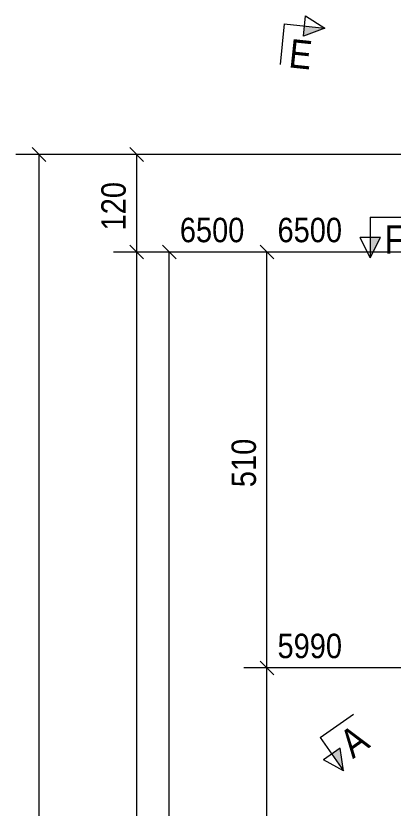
# Model space of a CAD drawing. Header units: millimetres. Extents: x 2 to 825, y 1 to 579.
# Drawn here: x 200.4 to 246.7, y 421.9 to 519.1 of the extents above; entities that cross this region are included whole.
import ezdxf

# ---------------------------------------------------------------- set-up
doc = ezdxf.new("R2010")
doc.units = ezdxf.units.MM
doc.linetypes.add('XKITLINE00', pattern=[0])
doc.layers.add('Dimensions', color=7, linetype='Continuous', lineweight=0)
doc.layers.add('Section', color=6, linetype='Continuous', lineweight=0)
doc.styles.add('ARIAL', font='ARIAL.TTF')

# ---------------------------------------------------------------- blocks, each defined once
blk = doc.blocks.new('*A108')
at = {"layer": 'Dimensions', "color": 7, "linetype": 'XKITLINE00', "lineweight": 0}
for p, q in [((202.363, 502.931), (204.06, 501.234)), ((338.817, 502.083), (200.361, 502.083)), ((203.211, 122.972), (203.211, 502.083))]:
    blk.add_line(p, q, dxfattribs=at)
at = {"layer": 'Dimensions', "color": 3}
blk.add_point((203.211, 502.083), dxfattribs=at)
blk = doc.blocks.new('*A131')
at = {"layer": 'Section'}
for points in [[(349.281, 505.516), (350.714, 503.468), (348.257, 504.8)], [(240.211, 429.217), (240.62, 426.452), (239.187, 428.501)]]:
    blk.add_hatch(color=3, dxfattribs=at).paths.add_polyline_path(points, flags=17)
at = {"layer": 'Section', "color": 1, "linetype": 'XKITLINE00', "lineweight": 0}
for p, q in [((347.848, 507.565), (343.751, 504.699)), ((347.848, 507.565), (350.714, 503.468)), ((237.754, 430.549), (241.851, 433.415)), ((237.754, 430.549), (240.62, 426.452))]:
    blk.add_line(p, q, dxfattribs=at)
at = {"layer": 'Section', "color": 3, "linetype": 'XKITLINE00', "lineweight": 0}
for p, q in [((348.257, 504.8), (350.305, 506.233)), ((350.305, 506.233), (350.714, 503.468)), ((350.714, 503.468), (348.257, 504.8)), ((240.211, 429.217), (238.162, 427.784)), ((240.62, 426.452), (240.211, 429.217)), ((240.62, 426.452), (238.162, 427.784))]:
    blk.add_line(p, q, dxfattribs=at)
at = {"layer": 'Section', "color": 7, "style": 'ARIAL', "width": 0.85}
for p in [(346.442, 501.089), (241.767, 427.865)]:
    blk.add_text('A', height=3.5, rotation=34.97334, dxfattribs=at).set_placement(p)
blk = doc.blocks.new('*A132')
at = {"layer": 'Section'}
blk.add_hatch(color=3, dxfattribs=at).paths.add_polyline_path([(235.83, 517.853), (238.316, 517.59), (235.699, 516.609)], flags=17)
at = {"layer": 'Section', "color": 3, "linetype": 'XKITLINE00', "lineweight": 0}
for p, q in [((235.699, 516.609), (235.961, 519.096)), ((235.961, 519.096), (238.316, 517.59)), ((238.316, 517.59), (235.699, 516.609))]:
    blk.add_line(p, q, dxfattribs=at)
at = {"layer": 'Section', "color": 1, "linetype": 'XKITLINE00', "lineweight": 0}
for q in [(232.819, 513.142), (238.316, 517.59)]:
    blk.add_line((233.343, 518.115), q, dxfattribs=at)
at = {"layer": 'Section', "color": 7, "style": 'ARIAL', "width": 0.85}
blk.add_text('E', height=3.5, rotation=-6.02179, dxfattribs=at).set_placement((233.787, 512.789))
blk = doc.blocks.new('*A134')
at = {"layer": 'Dimensions', "color": 7, "linetype": 'XKITLINE00', "lineweight": 0}
for p, q in [((280.711, 490.114), (212.361, 490.114)), ((214.363, 490.963), (216.06, 489.266)), ((215.211, 124.972), (215.211, 490.114))]:
    blk.add_line(p, q, dxfattribs=at)
at = {"layer": 'Dimensions', "color": 3}
blk.add_point((215.211, 490.114), dxfattribs=at)
blk = doc.blocks.new('*A135')
at = {"layer": 'Dimensions', "color": 7, "linetype": 'XKITLINE00', "lineweight": 0}
for p, q in [((214.363, 502.931), (216.06, 501.234)), ((338.817, 502.083), (212.361, 502.083)), ((215.211, 490.114), (215.211, 502.083)), ((280.711, 490.114), (212.361, 490.114)), ((214.363, 490.963), (216.06, 489.266))]:
    blk.add_line(p, q, dxfattribs=at)
at = {"layer": 'Dimensions', "color": 3}
for p in [(215.211, 502.083), (215.211, 490.114)]:
    blk.add_point(p, dxfattribs=at)
at = {"layer": 'Dimensions', "color": 3, "style": 'ARIAL', "width": 0.85}
blk.add_text('120', height=3, rotation=90.00021, dxfattribs=at).set_placement((213.861, 492.761))
blk = doc.blocks.new('*A137')
at = {"layer": 'Dimensions', "color": 7, "linetype": 'XKITLINE00', "lineweight": 0}
for p, q in [((280.711, 490.114), (216.361, 490.114)), ((218.363, 490.963), (220.06, 489.266)), ((219.211, 255.872), (219.211, 490.114))]:
    blk.add_line(p, q, dxfattribs=at)
at = {"layer": 'Dimensions', "color": 3}
blk.add_point((219.211, 490.114), dxfattribs=at)
at = {"layer": 'Dimensions', "color": 3, "style": 'ARIAL', "width": 0.85}
blk.add_text('6500', height=3, dxfattribs=at).set_placement((220.511, 491.314))
blk = doc.blocks.new('*A139')
at = {"layer": 'Dimensions', "color": 7, "linetype": 'XKITLINE00', "lineweight": 0}
for p, q in [((230.363, 439.92), (232.06, 438.223)), ((298.211, 439.072), (228.361, 439.072)), ((231.211, 142.972), (231.211, 439.072))]:
    blk.add_line(p, q, dxfattribs=at)
at = {"layer": 'Dimensions', "color": 3}
blk.add_point((231.211, 439.072), dxfattribs=at)
at = {"layer": 'Dimensions', "color": 3, "style": 'ARIAL', "width": 0.85}
blk.add_text('5990', height=3, dxfattribs=at).set_placement((232.511, 440.272))
blk = doc.blocks.new('*A140')
at = {"layer": 'Dimensions', "color": 7, "linetype": 'XKITLINE00', "lineweight": 0}
for p, q in [((280.711, 490.114), (228.361, 490.114)), ((230.363, 490.963), (232.06, 489.266)), ((231.211, 439.072), (231.211, 490.114)), ((230.363, 439.92), (232.06, 438.223)), ((298.211, 439.072), (228.361, 439.072))]:
    blk.add_line(p, q, dxfattribs=at)
at = {"layer": 'Dimensions', "color": 3}
for p in [(231.211, 490.114), (231.211, 439.072)]:
    blk.add_point(p, dxfattribs=at)
at = {"layer": 'Dimensions', "color": 3, "style": 'ARIAL', "width": 0.85}
blk.add_text('6500', height=3, dxfattribs=at).set_placement((232.511, 491.314))
blk.add_text('510', height=3, rotation=90.00021, dxfattribs=at).set_placement((229.861, 461.255))
blk = doc.blocks.new('*A161')
at = {"layer": 'Section'}
for points in [[(245.144, 491.906), (243.894, 489.406), (243.894, 491.906)], [(374.17, 491.906), (374.17, 489.406), (372.92, 491.906)]]:
    blk.add_hatch(color=3, dxfattribs=at).paths.add_polyline_path(points, flags=17)
at = {"layer": 'Section', "color": 1, "linetype": 'XKITLINE00', "lineweight": 0}
for p, q in [((243.894, 494.406), (248.894, 494.406)), ((243.894, 494.406), (243.894, 489.406)), ((374.17, 494.406), (369.17, 494.406)), ((374.17, 494.406), (374.17, 489.406))]:
    blk.add_line(p, q, dxfattribs=at)
at = {"layer": 'Section', "color": 3, "linetype": 'XKITLINE00', "lineweight": 0}
for p, q in [((243.894, 489.406), (242.644, 491.906)), ((245.144, 491.906), (242.644, 491.906)), ((243.894, 489.406), (245.144, 491.906)), ((372.92, 491.906), (375.42, 491.906)), ((374.17, 489.406), (372.92, 491.906)), ((375.42, 491.906), (374.17, 489.406))]:
    blk.add_line(p, q, dxfattribs=at)
at = {"layer": 'Section', "color": 7, "style": 'ARIAL', "width": 0.85}
for p in [(245.644, 489.906), (369.569, 489.906)]:
    blk.add_text('F', height=3.5, dxfattribs=at).set_placement(p)

msp = doc.modelspace()

# ---------------------------------------------------------------- block references
at = {"lineweight": 0}
for name in ['*A132', '*A131', '*A108', '*A135', '*A137', '*A140', '*A161', '*A134', '*A139']:
    msp.add_blockref(name, (0, 0), dxfattribs=at)

doc.saveas('drawing.dxf')
